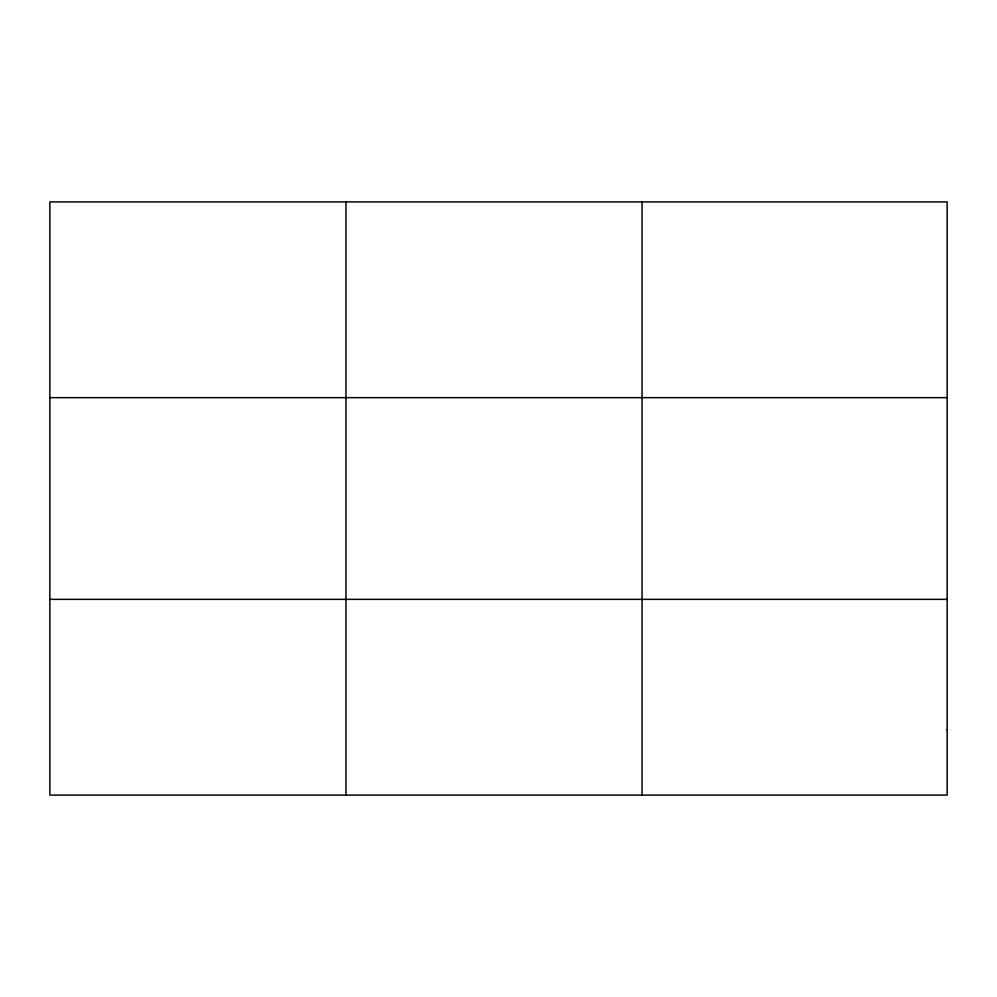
<?xml version="1.0" encoding="UTF-8"?>
<svg xmlns="http://www.w3.org/2000/svg" width="997" height="997" viewBox="0 0 997 997"><rect width="100%" height="100%" fill="white"/><g stroke="black" fill="none" stroke-linecap="round" stroke-linejoin="round"><path stroke-width="1.5" d="M345.959 201.905L345.959 795.095M642.068 201.905L642.068 795.095M49.85 397.653L947.15 397.653M49.85 599.347L947.15 599.347M947.15 729.841L947.15 795.095L49.85 795.095L49.85 201.905L947.15 201.905L947.15 729.841"/></g></svg>
